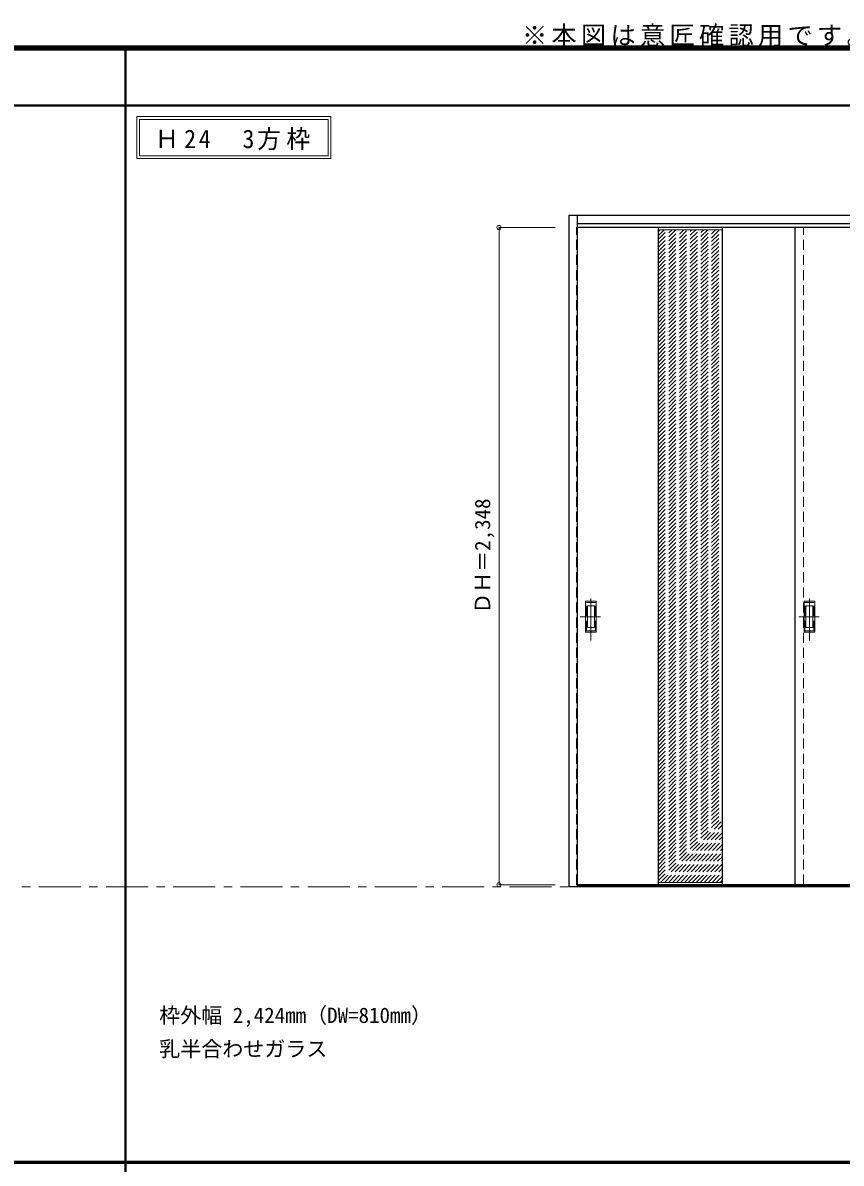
# Model space of a CAD drawing. Units: millimetres, scale not verified. Extents: x -6000 to 5700, y -4307 to 4260.
# Drawn here: x -267 to 2654, y 186 to 4260 of the extents above; entities that cross this region are included whole.
import ezdxf
from ezdxf.enums import TextEntityAlignment as Align

# ---------------------------------------------------------------- set-up
doc = ezdxf.new("R2010")
doc.units = ezdxf.units.MM
doc.header["$LTSCALE"] = 30
doc.header["$PDMODE"] = 32
doc.header["$PDSIZE"] = 15
doc.linetypes.add('CHAIN1', pattern=[8, 5, -1, 1, -1])
doc.linetypes.add('DASHED1', pattern=[1.8, 1.2, -0.6])
for name, color, linetype, lineweight in [('0-1_通り芯', 7, 'CHAIN1', 18), ('0-2_扉', 3, 'Continuous', 25), ('0-4_枠', 3, 'Continuous', 25), ('0-6_引手', 7, 'Continuous', 18), ('0-A_文字', 7, 'Continuous', 18), ('0-B_寸法', 4, 'Continuous', 9), ('0-C_ハッチ', 4, 'DASHED1', 9), ('F-1_枠', 6, 'Continuous', 40)]:
    doc.layers.add(name, color=color, linetype=linetype, lineweight=lineweight)
doc.styles.add('ＭＳ ゴシック', font='')
doc.styles.get('ＭＳ ゴシック').set_extended_font_data('MS Gothic')

msp = doc.modelspace()

# ---------------------------------------------------------------- linework, layer by layer
at = {"layer": '0-1_通り芯'}
msp.add_line((-5490, 1173), (5690, 1173), dxfattribs=at)
at = {"layer": '0-2_扉', "color": 4, "linetype": 'DASHED1', "lineweight": 9}
for p, q in [((1713, 3529), (1710, 3529)), ((1710, 1181), (1710, 3529)), ((2520, 1181), (2520, 3529)), ((1713, 1181), (1710, 1181))]:
    msp.add_line(p, q, dxfattribs=at)
at = {"layer": '0-2_扉'}
for p, q in [((2490, 3529), (1713, 3529)), ((2001, 3529), (2001, 1181)), ((2229, 3529), (2229, 1181)), ((3300, 3529), (2490, 3529)), ((2490, 1181), (2490, 3529)), ((2490, 1181), (1713, 1181)), ((3300, 1181), (2490, 1181))]:
    msp.add_line(p, q, dxfattribs=at)
at = {"layer": '0-2_扉', "color": 7, "lineweight": 18}
for p, q in [((2001, 3521), (2229, 3521)), ((2001, 1189), (2229, 1189))]:
    msp.add_line(p, q, dxfattribs=at)
at = {"layer": '0-4_枠'}
for p, q in [((1683, 3573), (4107, 3573)), ((1713, 1173), (1713, 3573)), ((1713, 3543), (4077, 3543)), ((4077, 1176), (1713, 1176)), ((4077, 1173), (1713, 1173))]:
    msp.add_line(p, q, dxfattribs=at)
msp.add_lwpolyline([(1713, 1173), (1683, 1173), (1683, 3573)], dxfattribs=at)
at = {"layer": '0-6_引手', "linetype": 'CHAIN1'}
for p, q in [((1761, 2053.27), (1761, 2224.12)), ((2541, 2053.27), (2541, 2224.12)), ((1722.93, 2138.5), (1795.43, 2138.5)), ((2502.93, 2138.5), (2575.43, 2138.5))]:
    msp.add_line(p, q, dxfattribs=at)
at = {"layer": '0-6_引手'}
for p, q in [((1742, 2193.5), (1780, 2193.5)), ((1742, 2083.5), (1742, 2193.5)), ((1748.5, 2177.5), (1773.5, 2177.5)), ((1748.5, 2099.5), (1748.5, 2177.5)), ((1773.5, 2099.5), (1773.5, 2177.5)), ((1780, 2083.5), (1780, 2193.5)), ((2522, 2193.5), (2560, 2193.5)), ((2522, 2083.5), (2522, 2193.5)), ((2528.5, 2177.5), (2553.5, 2177.5)), ((2528.5, 2099.5), (2528.5, 2177.5)), ((2553.5, 2099.5), (2553.5, 2177.5)), ((2560, 2083.5), (2560, 2193.5)), ((1742, 2083.5), (1780, 2083.5)), ((1748.5, 2099.5), (1773.5, 2099.5)), ((2522, 2083.5), (2560, 2083.5)), ((2528.5, 2099.5), (2553.5, 2099.5))]:
    msp.add_line(p, q, dxfattribs=at)
at = {"layer": '0-6_引手', "linetype": 'DASHED1'}
for p, q in [((1777, 2087.5), (1777, 2189.5)), ((2557, 2087.5), (2557, 2189.5)), ((1745, 2087.5), (1777, 2087.5)), ((2525, 2087.5), (2557, 2087.5))]:
    msp.add_line(p, q, dxfattribs=at)
for points in [[(1745, 2087.5), (1745, 2189.5), (1777, 2189.5)], [(2525, 2087.5), (2525, 2189.5), (2557, 2189.5)]]:
    msp.add_lwpolyline(points, dxfattribs=at)
at = {"layer": '0-A_文字'}
for p, q in [((140, 3925), (140, 3775)), ((150, 3915), (150, 3785)), ((150, 3915), (822.62, 3915)), ((822.62, 3915), (822.62, 3785)), ((140, 3775), (832.62, 3775)), ((150, 3785), (822.62, 3785))]:
    msp.add_line(p, q, dxfattribs=at)
msp.add_lwpolyline([(140, 3925), (832.62, 3925), (832.62, 3775)], dxfattribs=at)
at = {"layer": '0-B_寸法'}
for p, q in [((1433, 3529), (1633, 3529)), ((1433, 3529), (1433, 1181)), ((1433, 1181), (1633, 1181))]:
    msp.add_line(p, q, dxfattribs=at)
at = {"layer": '0-B_寸法', "color": 7}
for p in [(1433, 3529), (1433, 1181)]:
    msp.add_point(p, dxfattribs=at)
at = {"layer": '0-C_ハッチ'}
for p, q in [((2001, 3301.64), (2220.36, 3521)), ((2001, 3315.79), (2206.21, 3521)), ((2001, 3329.93), (2192.07, 3521)), ((2001, 3344.07), (2177.93, 3521)), ((2001, 3358.21), (2163.79, 3521)), ((2001, 3372.35), (2149.65, 3521)), ((2001, 3386.5), (2135.5, 3521)), ((2001, 3400.64), (2121.36, 3521)), ((2001, 3414.78), (2107.22, 3521)), ((2001, 3428.92), (2093.08, 3521)), ((2001, 3443.06), (2078.93, 3521)), ((2001, 3457.21), (2064.79, 3521)), ((2001, 3471.35), (2050.65, 3521)), ((2001, 3485.49), (2036.51, 3521)), ((2001, 3499.63), (2022.37, 3521)), ((2001, 3513.78), (2008.22, 3521)), ((2001, 3287.5), (2229, 3515.5)), ((2001, 3273.36), (2229, 3501.36)), ((2001, 3259.22), (2229, 3487.22)), ((2001, 3245.07), (2229, 3473.07)), ((2001, 3230.93), (2229, 3458.93)), ((2001, 3216.79), (2229, 3444.79)), ((2001, 3202.65), (2229, 3430.65)), ((2001, 3188.51), (2229, 3416.51)), ((2001, 3174.36), (2229, 3402.36)), ((2001, 3160.22), (2229, 3388.22)), ((2001, 3146.08), (2229, 3374.08)), ((2001, 3131.94), (2229, 3359.94)), ((2001, 3117.8), (2229, 3345.8)), ((2001, 3103.65), (2229, 3331.65)), ((2001, 3089.51), (2229, 3317.51)), ((2001, 3075.37), (2229, 3303.37)), ((2001, 3061.23), (2229, 3289.23)), ((2001, 3047.08), (2229, 3275.08)), ((2001, 3032.94), (2229, 3260.94)), ((2001, 3018.8), (2229, 3246.8)), ((2001, 3004.66), (2229, 3232.66)), ((2001, 2990.52), (2229, 3218.52)), ((2001, 2976.37), (2229, 3204.37)), ((2001, 2962.23), (2229, 3190.23)), ((2001, 2948.09), (2229, 3176.09)), ((2001, 2933.95), (2229, 3161.95)), ((2001, 2919.81), (2229, 3147.81)), ((2001, 2905.66), (2229, 3133.66)), ((2001, 2891.52), (2229, 3119.52)), ((2001, 2877.38), (2229, 3105.38)), ((2001, 2863.24), (2229, 3091.24)), ((2001, 2849.09), (2229, 3077.09)), ((2001, 2834.95), (2229, 3062.95)), ((2001, 2820.81), (2229, 3048.81)), ((2001, 2806.67), (2229, 3034.67)), ((2001, 2792.53), (2229, 3020.53)), ((2001, 2778.38), (2229, 3006.38)), ((2001, 2764.24), (2229, 2992.24)), ((2001, 2750.1), (2229, 2978.1)), ((2001, 2735.96), (2229, 2963.96)), ((2001, 2721.82), (2229, 2949.82)), ((2001, 2707.67), (2229, 2935.67)), ((2001, 2693.53), (2229, 2921.53)), ((2001, 2679.39), (2229, 2907.39)), ((2001, 2665.25), (2229, 2893.25)), ((2001, 2651.11), (2229, 2879.11)), ((2001, 2636.96), (2229, 2864.96)), ((2001, 2622.82), (2229, 2850.82)), ((2001, 2608.68), (2229, 2836.68)), ((2001, 2594.54), (2229, 2822.54)), ((2001, 2580.39), (2229, 2808.39)), ((2001, 2566.25), (2229, 2794.25)), ((2001, 2552.11), (2229, 2780.11)), ((2001, 2537.97), (2229, 2765.97)), ((2001, 2523.83), (2229, 2751.83)), ((2001, 2509.68), (2229, 2737.68)), ((2001, 2495.54), (2229, 2723.54)), ((2001, 2481.4), (2229, 2709.4)), ((2001, 2467.26), (2229, 2695.26)), ((2001, 2453.12), (2229, 2681.12)), ((2001, 2438.97), (2229, 2666.97)), ((2001, 2424.83), (2229, 2652.83)), ((2001, 2410.69), (2229, 2638.69)), ((2001, 2396.55), (2229, 2624.55)), ((2001, 2382.4), (2229, 2610.4)), ((2001, 2368.26), (2229, 2596.26)), ((2001, 2354.12), (2229, 2582.12)), ((2001, 2339.98), (2229, 2567.98)), ((2001, 2325.84), (2229, 2553.84)), ((2001, 2311.69), (2229, 2539.69)), ((2001, 2297.55), (2229, 2525.55)), ((2001, 2283.41), (2229, 2511.41)), ((2001, 2269.27), (2229, 2497.27)), ((2001, 2255.13), (2229, 2483.13)), ((2001, 2240.98), (2229, 2468.98)), ((2001, 2226.84), (2229, 2454.84)), ((2001, 2212.7), (2229, 2440.7)), ((2001, 2198.56), (2229, 2426.56)), ((2001, 2184.41), (2229, 2412.41)), ((2001, 2170.27), (2229, 2398.27)), ((2001, 2156.13), (2229, 2384.13)), ((2001, 2141.99), (2229, 2369.99)), ((2001, 2127.85), (2229, 2355.85)), ((2001, 2113.7), (2229, 2341.7)), ((2001, 2099.56), (2229, 2327.56)), ((2001, 2085.42), (2229, 2313.42)), ((2001, 2071.28), (2229, 2299.28)), ((2001, 2057.14), (2229, 2285.14)), ((2001, 2042.99), (2229, 2270.99)), ((2001, 2028.85), (2229, 2256.85)), ((2001, 2014.71), (2229, 2242.71)), ((2001, 2000.57), (2229, 2228.57)), ((2001, 1986.42), (2229, 2214.42)), ((2001, 1972.28), (2229, 2200.28)), ((2001, 1958.14), (2229, 2186.14)), ((2001, 1944), (2229, 2172)), ((2001, 1929.86), (2229, 2157.86)), ((2001, 1915.71), (2229, 2143.71)), ((2001, 1901.57), (2229, 2129.57)), ((2001, 1887.43), (2229, 2115.43)), ((2001, 1873.29), (2229, 2101.29)), ((2001, 1859.15), (2229, 2087.15)), ((2001, 1845), (2229, 2073)), ((2001, 1830.86), (2229, 2058.86)), ((2001, 1816.72), (2229, 2044.72)), ((2001, 1802.58), (2229, 2030.58)), ((2001, 1788.43), (2229, 2016.43)), ((2001, 1774.29), (2229, 2002.29)), ((2001, 1760.15), (2229, 1988.15)), ((2001, 1746.01), (2229, 1974.01)), ((2001, 1731.87), (2229, 1959.87)), ((2001, 1717.72), (2229, 1945.72)), ((2001, 1703.58), (2229, 1931.58)), ((2001, 1689.44), (2229, 1917.44)), ((2001, 1675.3), (2229, 1903.3)), ((2001, 1661.16), (2229, 1889.16)), ((2001, 1647.01), (2229, 1875.01)), ((2001, 1632.87), (2229, 1860.87)), ((2001, 1618.73), (2229, 1846.73)), ((2001, 1604.59), (2229, 1832.59)), ((2001, 1590.44), (2229, 1818.44)), ((2001, 1576.3), (2229, 1804.3)), ((2001, 1562.16), (2229, 1790.16)), ((2001, 1548.02), (2229, 1776.02)), ((2001, 1533.88), (2229, 1761.88)), ((2001, 1519.73), (2229, 1747.73)), ((2001, 1505.59), (2229, 1733.59)), ((2001, 1491.45), (2229, 1719.45)), ((2001, 1477.31), (2229, 1705.31)), ((2001, 1463.17), (2229, 1691.17)), ((2001, 1449.02), (2229, 1677.02)), ((2001, 1434.88), (2229, 1662.88)), ((2001, 1420.74), (2229, 1648.74)), ((2001, 1406.6), (2229, 1634.6)), ((2001, 1392.45), (2229, 1620.45)), ((2001, 1378.31), (2229, 1606.31)), ((2001, 1364.17), (2229, 1592.17)), ((2001, 1350.03), (2229, 1578.03)), ((2001, 1335.89), (2229, 1563.89)), ((2001, 1321.74), (2229, 1549.74)), ((2001, 1307.6), (2229, 1535.6)), ((2001, 1293.46), (2229, 1521.46)), ((2001, 1279.32), (2229, 1507.32)), ((2001, 1265.18), (2229, 1493.18)), ((2001, 1251.03), (2229, 1479.03)), ((2001, 1236.89), (2229, 1464.89)), ((2001, 1222.75), (2229, 1450.75)), ((2001, 1208.61), (2229, 1436.61)), ((2001, 1194.47), (2229, 1422.47)), ((2009.68, 1189), (2229, 1408.32)), ((2023.82, 1189), (2229, 1394.18)), ((2037.96, 1189), (2229, 1380.04)), ((2052.1, 1189), (2229, 1365.9)), ((2066.24, 1189), (2229, 1351.75)), ((2080.39, 1189), (2229, 1337.61)), ((2094.53, 1189), (2229, 1323.47)), ((2108.67, 1189), (2229, 1309.33)), ((2122.81, 1189), (2229, 1295.19)), ((2136.96, 1189), (2229, 1281.04)), ((2151.1, 1189), (2229, 1266.9)), ((2165.24, 1189), (2229, 1252.76)), ((2179.38, 1189), (2229, 1238.62)), ((2193.52, 1189), (2229, 1224.48)), ((2207.67, 1189), (2229, 1210.33)), ((2221.81, 1189), (2229, 1196.19))]:
    msp.add_line(p, q, dxfattribs=at)
at = {"layer": 'F-1_枠'}
for p, q in [((-6000, 4175), (5700, 4175)), ((-6000, 4170), (5700, 4170)), ((-6000, 4165), (5700, 4165)), ((100, -3790), (100, 4175)), ((-6000, 3965), (5700, 3965)), ((-6000, 190.5), (5700, 190.5)), ((-6000, 187.5), (5700, 187.5))]:
    msp.add_line(p, q, dxfattribs=at)

# ---------------------------------------------------------------- texts
at = {"layer": '0-A_文字', "style": 'ＭＳ ゴシック'}
for s, p in [('枠外幅 2,424mm（DW=810mm）', (220, 670.5)), ('乳半合わせガラス', (220, 550.5))]:
    msp.add_text(s, height=54.99, dxfattribs=at).set_placement(p, align=Align.BOTTOM_LEFT)
at = {"layer": '0-A_文字', "char_height": 65.98, "attachment_point": 7, "style": 'ＭＳ ゴシック'}
for s, insert in [('\\T1.17;※本図は意匠確認用です。\u3000表記の簡略化している部位がございますのでご注意下さい。', (1515, 4175)), ('\\T1.22;\\W0.95;Ｈ24\u30003方枠', (204.66, 3805))]:
    msp.add_mtext(s, dxfattribs=dict(at, insert=insert))
at = {"layer": '0-B_寸法', "color": 7, "style": 'ＭＳ ゴシック'}
msp.add_text('ＤＨ＝2,348', height=54.99, rotation=90, dxfattribs=at).set_placement((1418, 2148.75), align=Align.BOTTOM_LEFT)

doc.saveas('drawing.dxf')
